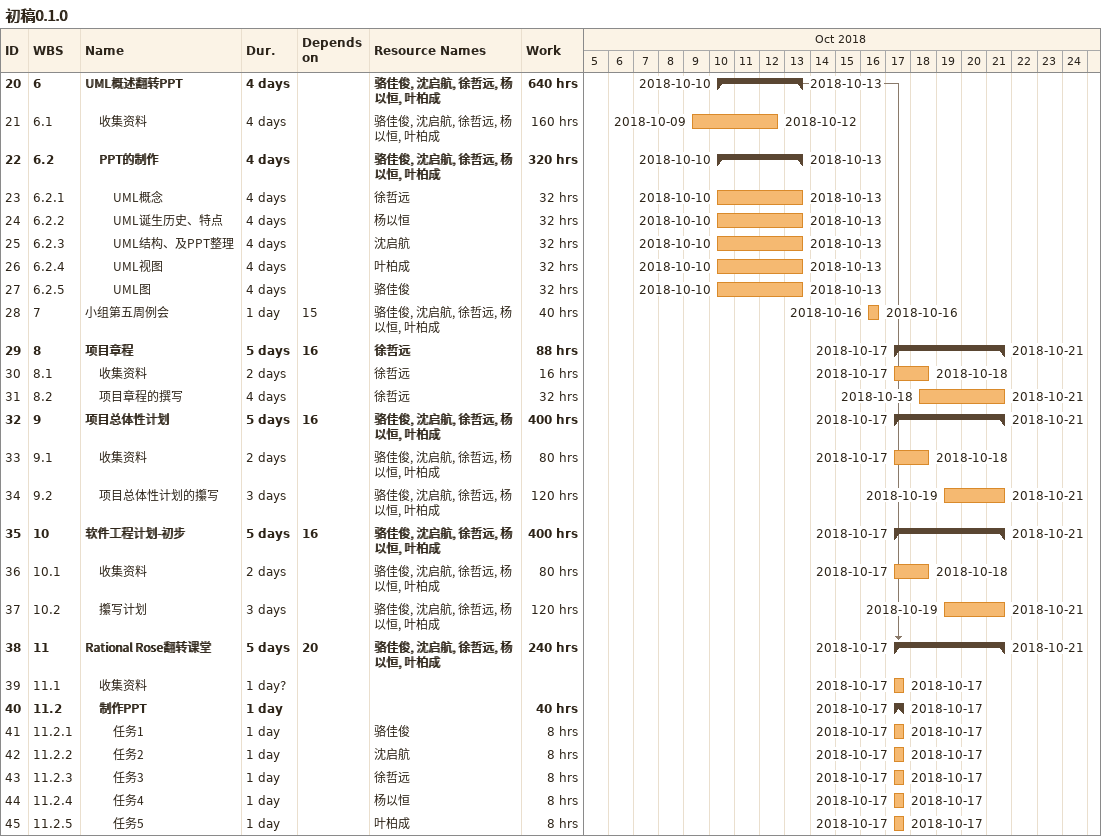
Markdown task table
初稿0.1.0

| ID | WBS | Task | Duration | Start | Finish | Predecessors | Resources | Work (h) |
|---|---|---|---|---|---|---|---|---|
| 20 | 6 | **UML概述翻转PPT** | 4d | 2018-10-10 | 2018-10-13 |  | 骆佳俊, 沈启航, 徐哲远, 杨以恒, 叶柏成 | 640 |
| 21 | 6.1 | 收集资料 | 4d | 2018-10-09 | 2018-10-12 |  | 骆佳俊, 沈启航, 徐哲远, 杨以恒, 叶柏成 | 160 |
| 22 | 6.2 | **PPT的制作** | 4d | 2018-10-10 | 2018-10-13 |  | 骆佳俊, 沈启航, 徐哲远, 杨以恒, 叶柏成 | 320 |
| 23 | 6.2.1 | UML概念 | 4d | 2018-10-10 | 2018-10-13 |  | 徐哲远 | 32 |
| 24 | 6.2.2 | UML诞生历史、特点 | 4d | 2018-10-10 | 2018-10-13 |  | 杨以恒 | 32 |
| 25 | 6.2.3 | UML结构、及PPT整理 | 4d | 2018-10-10 | 2018-10-13 |  | 沈启航 | 32 |
| 26 | 6.2.4 | UML视图 | 4d | 2018-10-10 | 2018-10-13 |  | 叶柏成 | 32 |
| 27 | 6.2.5 | UML图 | 4d | 2018-10-10 | 2018-10-13 |  | 骆佳俊 | 32 |
| 28 | 7 | 小组第五周例会 | 1d | 2018-10-16 | 2018-10-16 | 15 | 骆佳俊, 沈启航, 徐哲远, 杨以恒, 叶柏成 | 40 |
| 29 | 8 | **项目章程** | 5d | 2018-10-17 | 2018-10-21 | 16 | 徐哲远 | 88 |
| 30 | 8.1 | 收集资料 | 2d | 2018-10-17 | 2018-10-18 |  | 徐哲远 | 16 |
| 31 | 8.2 | 项目章程的撰写 | 4d | 2018-10-18 | 2018-10-21 |  | 徐哲远 | 32 |
| 32 | 9 | **项目总体性计划** | 5d | 2018-10-17 | 2018-10-21 | 16 | 骆佳俊, 沈启航, 徐哲远, 杨以恒, 叶柏成 | 400 |
| 33 | 9.1 | 收集资料 | 2d | 2018-10-17 | 2018-10-18 |  | 骆佳俊, 沈启航, 徐哲远, 杨以恒, 叶柏成 | 80 |
| 34 | 9.2 | 项目总体性计划的攥写 | 3d | 2018-10-19 | 2018-10-21 |  | 骆佳俊, 沈启航, 徐哲远, 杨以恒, 叶柏成 | 120 |
| 35 | 10 | **软件工程计划-初步** | 5d | 2018-10-17 | 2018-10-21 | 16 | 骆佳俊, 沈启航, 徐哲远, 杨以恒, 叶柏成 | 400 |
| 36 | 10.1 | 收集资料 | 2d | 2018-10-17 | 2018-10-18 |  | 骆佳俊, 沈启航, 徐哲远, 杨以恒, 叶柏成 | 80 |
| 37 | 10.2 | 攥写计划 | 3d | 2018-10-19 | 2018-10-21 |  | 骆佳俊, 沈启航, 徐哲远, 杨以恒, 叶柏成 | 120 |
| 38 | 11 | **Rational Rose翻转课堂** | 5d | 2018-10-17 | 2018-10-21 | 20 | 骆佳俊, 沈启航, 徐哲远, 杨以恒, 叶柏成 | 240 |
| 39 | 11.1 | 收集资料 | 1d? | 2018-10-17 | 2018-10-17 |  |  |  |
| 40 | 11.2 | **制作PPT** | 1d | 2018-10-17 | 2018-10-17 |  |  | 40 |
| 41 | 11.2.1 | 任务1 | 1d | 2018-10-17 | 2018-10-17 |  | 骆佳俊 | 8 |
| 42 | 11.2.2 | 任务2 | 1d | 2018-10-17 | 2018-10-17 |  | 沈启航 | 8 |
| 43 | 11.2.3 | 任务3 | 1d | 2018-10-17 | 2018-10-17 |  | 徐哲远 | 8 |
| 44 | 11.2.4 | 任务4 | 1d | 2018-10-17 | 2018-10-17 |  | 杨以恒 | 8 |
| 45 | 11.2.5 | 任务5 | 1d | 2018-10-17 | 2018-10-17 |  | 叶柏成 | 8 |
